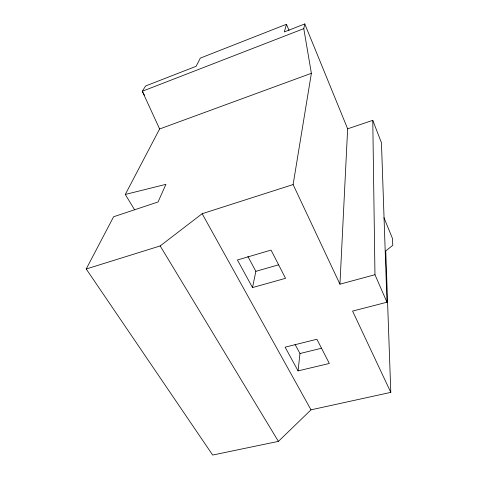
<?xml version="1.0" encoding="UTF-8"?>
<svg xmlns="http://www.w3.org/2000/svg" width="479" height="479" viewBox="0 0 479 479"><rect width="100%" height="100%" fill="white"/><g stroke="black" fill="none" stroke-linecap="round" stroke-linejoin="round"><path stroke-width="0.72" d="M347.646 128.815L372.77 120.343L374.967 274.712L339.946 284.191L347.646 128.815L304.782 23.95L284.334 31.919L286.454 24.279L200.33 58.103L196.127 66.294L145.61 85.98L142.293 91.273L159.621 128.977L125.288 194.462L134.593 209.772M298.076 370.884L285.113 347.173L316.894 339.252L329.342 363.459L298.076 370.884L299.962 353.526L295.07 344.413M339.946 284.191L293.112 184.559L311.38 73.293L303.776 28.644L304.782 23.95M252.511 287.568L237.428 259.995L271.042 250.098L285.556 278.317L252.511 287.568L255.864 271.342L247.894 256.487M383.984 217.723L392.439 238.404L392.786 245.314L385.751 250.936L390.798 392.373L311.003 409.838L278.401 441.375L212.67 455.05L86.214 268.994L113.595 216.759L158.058 201.97L165.914 184.349L125.288 194.462M86.214 268.994L160.178 245.937L202.15 213.718L293.112 184.559M303.776 28.644L142.293 91.273L144.448 95.201M159.621 128.977L311.38 73.293M255.864 271.342L278.7 264.791M372.77 120.343L381.452 142.76L386.972 302.225L352.586 311.087L390.798 392.373M299.962 353.526L321.696 348.203M160.178 245.937L278.401 441.375M202.15 213.718L311.003 409.838M374.967 274.712L386.972 302.225M286.454 24.279L289.047 30.428"/></g></svg>
